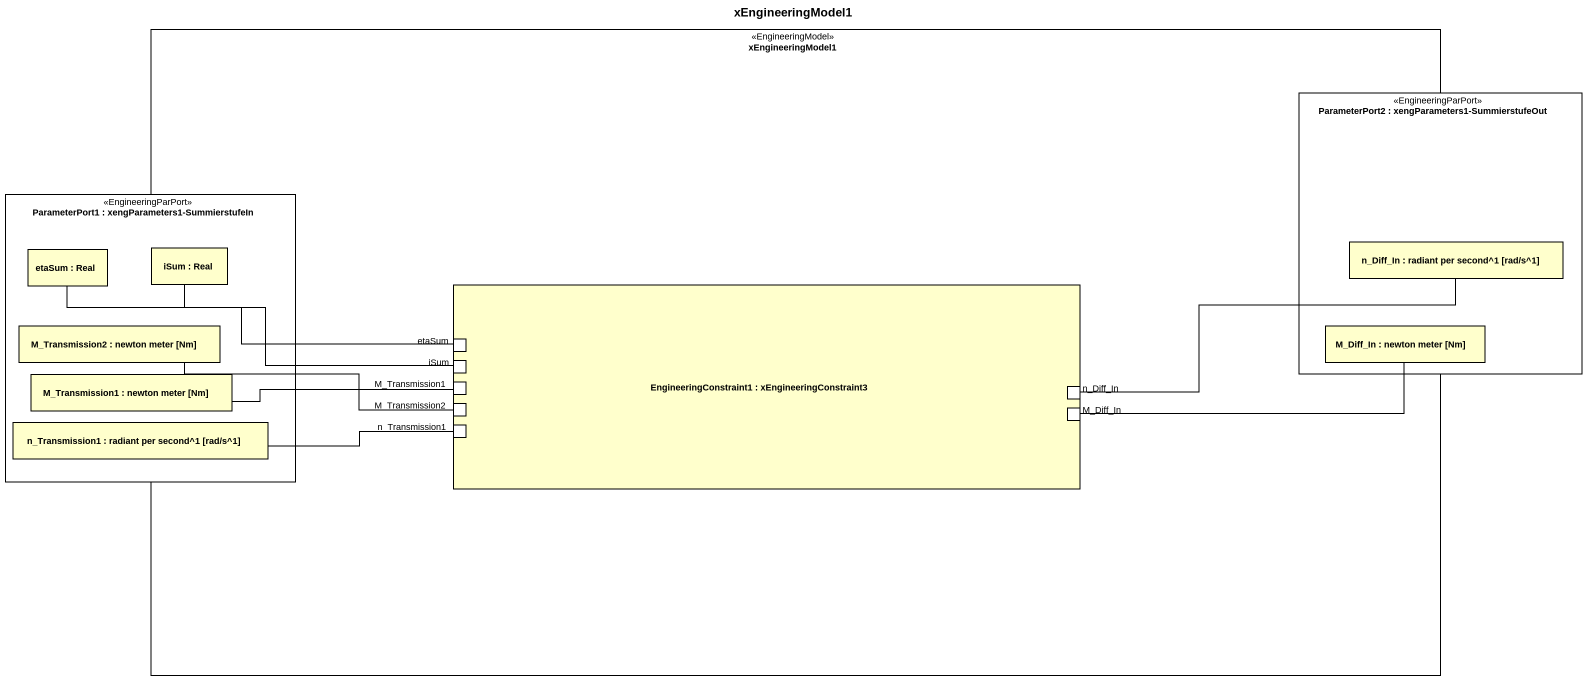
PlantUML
@startuml
title xEngineeringModel1
rectangle xEngineeringModel1 <<EngineeringModel>> {
  rectangle "ParameterPort2 : xengParameters1-SummierstufeOut" as ParameterPort2 <<EngineeringParPort>> #FFFFFF {
    rectangle "n_Diff_In : radiant per second^1 [rad/s^1]" as n_Diff_In
    rectangle "M_Diff_In : newton meter [Nm]" as M_Diff_In
  }
  rectangle "ParameterPort1 : xengParameters1-SummierstufeIn" as ParameterPort1 <<EngineeringParPort>> #FFFFFF {
    rectangle "etaSum : Real" as etaSum
    rectangle "iSum : Real" as iSum
    rectangle "M_Transmission2 : newton meter [Nm]" as M_Transmission2
    rectangle "M_Transmission1 : newton meter [Nm]" as M_Transmission1
    rectangle "n_Transmission1 : radiant per second^1 [rad/s^1]" as n_Transmission1
  }
  rectangle "EngineeringConstraint1 : xEngineeringConstraint3" as EngineeringConstraint1 {
    port "etaSum" as etaSum_2
    port "iSum" as iSum_2
    port "M_Transmission1" as M_Transmission1_2
    port "n_Diff_In" as n_Diff_In_2
    port "M_Transmission2" as M_Transmission2_2
    port "n_Transmission1" as n_Transmission1_2
    port "M_Diff_In" as M_Diff_In_2
  }
}
n_Diff_In -left- n_Diff_In_2
etaSum_2 -left- etaSum
M_Diff_In -left- M_Diff_In_2
iSum_2 -left- iSum
M_Transmission1_2 -left- M_Transmission1
M_Transmission2_2 -left- M_Transmission2
n_Transmission1_2 -left- n_Transmission1
@enduml
